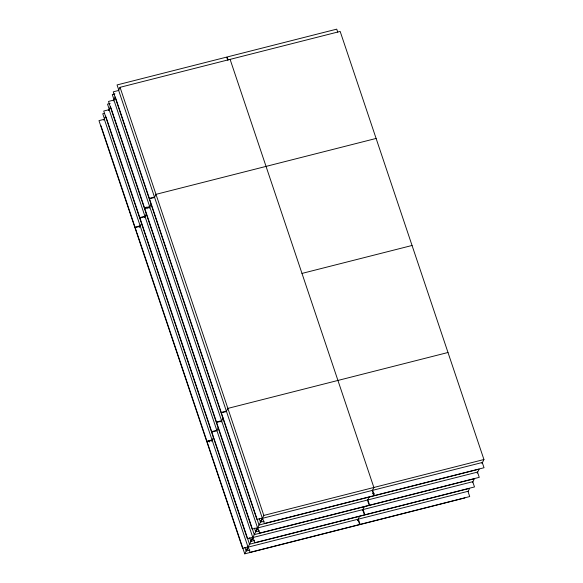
<?xml version="1.0" encoding="UTF-8"?>
<svg xmlns="http://www.w3.org/2000/svg" width="583" height="583" viewBox="0 0 583 583"><rect width="100%" height="100%" fill="white"/><g stroke="black" fill="none" stroke-linecap="round" stroke-linejoin="round"><path stroke-width="0.87" d="M103.752 120.149L105.734 116.141M108.518 110.537L110.508 106.536M113.284 100.932L115.274 96.931L151.216 203.955L149.226 207.956M118.451 90.525L120.04 87.319L340.166 31.424L483.934 459.521L481.952 463.529M139.395 227.406L140.16 225.861L104.364 119.275L98.972 120.637L134.768 227.232L140.16 225.861M148.935 208.189L149.7 206.644L113.904 100.057L108.511 101.427L144.307 208.014L149.7 206.644M140.088 226.372L141.676 223.165L213.56 437.221L211.578 441.222M144.46 217.561L146.45 213.56M154.393 197.55L155.989 194.343L376.108 138.448M216.745 430.815L218.334 427.609L110.792 107.396M221.117 422.005L223.1 418.004M226.284 411.598L227.873 408.399L447.992 352.496M247.986 546.934L242.601 548.304L206.805 441.717L212.19 440.347L247.986 546.934L246.07 550.797L244.918 547.357M252.76 537.329L247.367 538.699L211.571 432.105L216.956 430.742L252.76 537.329L250.843 541.192L249.684 537.752M257.526 527.724L252.133 529.094L216.337 422.5L221.729 421.13L257.526 527.724L255.609 531.579L254.458 528.14M262.292 518.112L256.906 519.482L221.11 412.895L226.496 411.525L262.292 518.112L260.382 521.974L259.224 518.535M464.862 497.948L244.736 553.85L263.815 515.423L120.04 87.319M248.285 547.094L250.041 552.341L359.66 524.503L357.896 519.264L248.285 547.094L246.369 550.957L249.874 550.068M253.051 537.49L254.815 542.729L364.426 514.898L362.67 509.651L253.051 537.49L251.135 541.352L254.647 540.456M257.824 527.885L259.581 533.124L369.199 505.286L367.436 500.046L257.824 527.885L255.908 531.74L259.413 530.851M262.59 518.28L264.354 523.519L373.965 495.681L372.202 490.441L262.59 518.28L260.674 522.135L264.186 521.246M357.583 520.298L359.565 516.29M362.349 510.686L364.339 506.685M367.516 500.28L369.105 497.08M372.282 490.675L373.871 487.468L230.103 59.371M357.576 520.692L358.348 519.147L467.96 491.316L469.716 496.556L360.105 524.387L358.348 519.147M468.04 491.549L469.628 488.343L249.502 544.245L213.852 438.081M472.412 482.739L474.394 478.738L254.275 534.633L218.625 428.476M477.178 473.134L479.168 469.133L259.041 525.028L151.507 204.815M114.924 93.878L112.293 94.541L114.049 99.78M110.151 103.483L107.52 104.153L109.283 109.393M104.51 113.313L102.754 113.758L104.517 118.998M301.987 273.42L412.05 245.472M263.815 515.423L483.934 459.521M372.493 493.743L374.242 493.298M337.739 32.145L336.734 29.15L227.122 56.988L228.128 59.983M227.683 60.093L226.678 57.098L117.059 84.936L118.823 90.176M146.624 207.067L147.208 208.787M106.026 117.008L141.385 222.305M208.969 440.325L209.552 442.045M100.968 125.753L136.619 231.91M136.91 232.777L244.736 553.85M118.67 90.452L113.284 91.823L149.08 198.409L154.466 197.039L118.67 90.452M109.13 109.662L103.745 111.032L139.541 217.627L144.927 216.257L109.13 109.662M154.612 197.484L149.233 198.847L220.972 412.465L226.35 411.095L154.612 197.484M149.838 207.089L144.46 208.459L216.198 422.07L221.576 420.707L149.838 207.089M145.072 216.701L139.694 218.064L211.432 431.675L216.81 430.312L145.072 216.701M140.299 226.306L134.921 227.669L206.659 441.287L212.037 439.917L140.299 226.306M482.265 462.494L372.654 490.325L374.41 495.565L484.028 467.734L482.265 462.494M477.499 472.099L367.88 499.937L369.644 505.177L479.255 477.339L477.499 472.099M472.726 481.704L363.114 509.542L364.871 514.782L474.489 486.943L472.726 481.704"/></g></svg>
